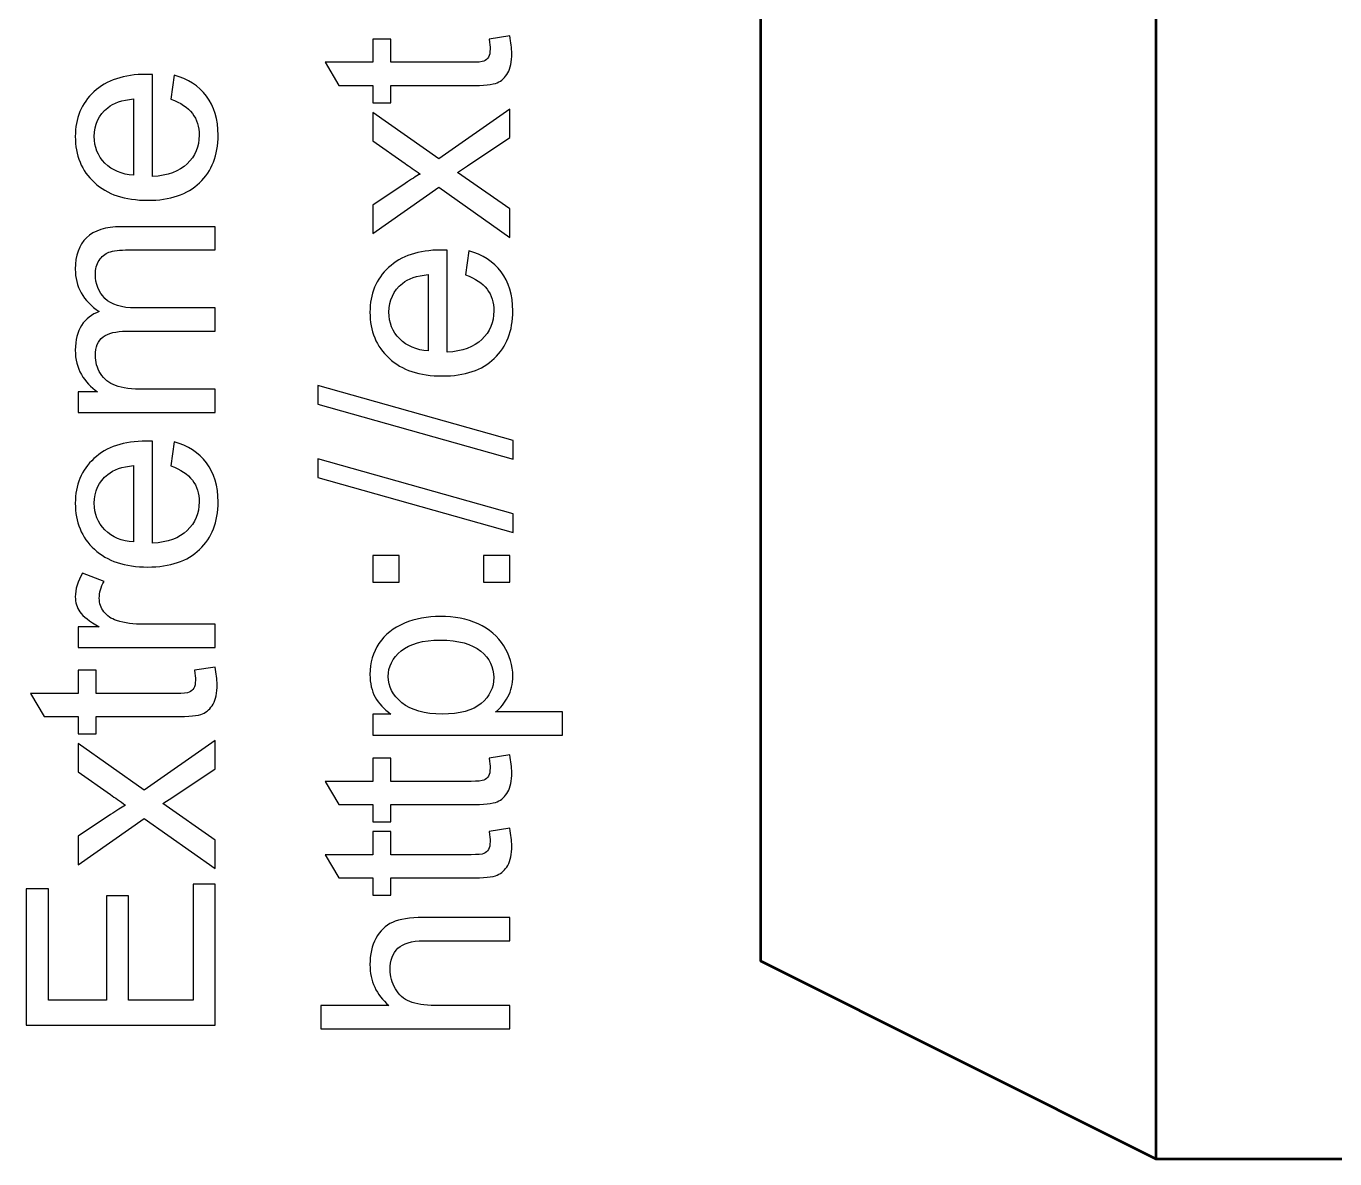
# Model space of a CAD drawing. Header units: centimetres. Extents: x -13.9 to 13.1, y -15.4 to 13.9.
# Drawn here: x -13.889 to -9.693, y -13.752 to -10.119 of the extents above; entities that cross this region are included whole.
import ezdxf

# ---------------------------------------------------------------- set-up
doc = ezdxf.new("R2010")
doc.units = ezdxf.units.CM
doc.header["$MEASUREMENT"] = 0
doc.layers.add('Layer 1', color=7, linetype='Continuous')

msp = doc.modelspace()

# ---------------------------------------------------------------- linework, layer by layer
at = {"layer": 'Layer 1', "color": 250, "lineweight": 53}
msp.add_open_spline([(-10.26668, -13.75156), (-10.26668, -13.75156), (-11.53414, -13.11656), (-11.53414, -13.11656), (-11.53414, -13.11656), (-11.53414, -13.11656), (-11.53414, -7.43712), (-11.53414, -7.43712), (-11.53414, -7.43712), (-10.83564, -6.36524), (-10.89406, -4.31546), (-11.53414, -3.64236), (-11.53414, -3.64236), (-11.53414, -3.64236), (-11.53414, -1.69672), (-11.53414, -1.69672), (-11.53414, -1.69672), (-11.53414, -1.69672), (-10.26668, -1.06426), (-10.26668, -1.06426), (-10.26668, -1.06426), (-10.26668, -1.06426), (2.4892, -1.06426), (2.4892, -1.06426), (2.4892, -1.06426), (2.4892, -1.06426), (2.4892, -13.75156), (2.4892, -13.75156), (2.4892, -13.75156), (2.4892, -13.75156), (-10.26668, -13.75156), (-10.26668, -13.75156)], degree=3, knots=[0, 0, 0, 0, 0.1111111, 0.1111111, 0.1111111, 0.1111111, 0.2222222, 0.2222222, 0.2222222, 0.2222222, 0.3333333, 0.3333333, 0.3333333, 0.3333333, 0.4444444, 0.4444444, 0.4444444, 0.4444444, 0.5555556, 0.5555556, 0.5555556, 0.5555556, 0.6666667, 0.6666667, 0.6666667, 0.6666667, 0.7777778, 0.7777778, 0.7777778, 0.7777778, 1, 1, 1, 1], dxfattribs=at)
at = {"layer": 'Layer 1', "color": 240, "lineweight": 53}
msp.add_open_spline([(-10.26668, -1.06426), (-10.26668, -1.06426), (-10.26668, -13.75156), (-10.26668, -13.75156)], degree=3, dxfattribs=at)
at = {"layer": 'Layer 1', "color": 250}
for points, knots in [([(-12.40435, -10.16036), (-12.40435, -10.16036), (-12.3386, -10.1502), (-12.3386, -10.1502), (-12.3386, -10.1502), (-12.33422, -10.17108), (-12.33196, -10.18985), (-12.33196, -10.20622), (-12.33196, -10.20622), (-12.33196, -10.23317), (-12.3362, -10.25405), (-12.3448, -10.26901), (-12.3448, -10.26901), (-12.35341, -10.28383), (-12.36456, -10.29427), (-12.37853, -10.30034), (-12.37853, -10.30034), (-12.3925, -10.30641), (-12.42185, -10.30937), (-12.46658, -10.30937), (-12.46658, -10.30937), (-12.46658, -10.30937), (-12.71974, -10.30937), (-12.71974, -10.30937), (-12.71974, -10.30937), (-12.71974, -10.30937), (-12.71974, -10.3644), (-12.71974, -10.3644), (-12.71974, -10.3644), (-12.71974, -10.3644), (-12.77731, -10.3644), (-12.77731, -10.3644), (-12.77731, -10.3644), (-12.77731, -10.3644), (-12.77731, -10.30937), (-12.77731, -10.30937), (-12.77731, -10.30937), (-12.77731, -10.30937), (-12.88597, -10.30937), (-12.88597, -10.30937), (-12.88597, -10.30937), (-12.88597, -10.30937), (-12.9307, -10.23486), (-12.9307, -10.23486), (-12.9307, -10.23486), (-12.9307, -10.23486), (-12.77731, -10.23486), (-12.77731, -10.23486), (-12.77731, -10.23486), (-12.77731, -10.23486), (-12.77731, -10.16036), (-12.77731, -10.16036), (-12.77731, -10.16036), (-12.77731, -10.16036), (-12.71974, -10.16036), (-12.71974, -10.16036), (-12.71974, -10.16036), (-12.71974, -10.16036), (-12.71974, -10.23486), (-12.71974, -10.23486), (-12.71974, -10.23486), (-12.71974, -10.23486), (-12.46235, -10.23486), (-12.46235, -10.23486), (-12.46235, -10.23486), (-12.44104, -10.23486), (-12.42735, -10.23359), (-12.42129, -10.23091), (-12.42129, -10.23091), (-12.41522, -10.22837), (-12.41042, -10.22414), (-12.40675, -10.21821), (-12.40675, -10.21821), (-12.40322, -10.21228), (-12.40139, -10.20382), (-12.40139, -10.19281), (-12.40139, -10.19281), (-12.40139, -10.18463), (-12.40238, -10.17376), (-12.40435, -10.16036)], [0, 0, 0, 0, 0.047619, 0.047619, 0.047619, 0.047619, 0.0952381, 0.0952381, 0.0952381, 0.0952381, 0.1428571, 0.1428571, 0.1428571, 0.1428571, 0.1904762, 0.1904762, 0.1904762, 0.1904762, 0.2380952, 0.2380952, 0.2380952, 0.2380952, 0.2857143, 0.2857143, 0.2857143, 0.2857143, 0.3333333, 0.3333333, 0.3333333, 0.3333333, 0.3809524, 0.3809524, 0.3809524, 0.3809524, 0.4285714, 0.4285714, 0.4285714, 0.4285714, 0.4761905, 0.4761905, 0.4761905, 0.4761905, 0.5238095, 0.5238095, 0.5238095, 0.5238095, 0.5714286, 0.5714286, 0.5714286, 0.5714286, 0.6190476, 0.6190476, 0.6190476, 0.6190476, 0.6666667, 0.6666667, 0.6666667, 0.6666667, 0.7142857, 0.7142857, 0.7142857, 0.7142857, 0.7619048, 0.7619048, 0.7619048, 0.7619048, 0.8095238, 0.8095238, 0.8095238, 0.8095238, 0.8571429, 0.8571429, 0.8571429, 0.8571429, 0.9047619, 0.9047619, 0.9047619, 0.9047619, 1, 1, 1, 1]), ([(-13.42501, -10.3531), (-13.42501, -10.3531), (-13.41485, -10.27605), (-13.41485, -10.27605), (-13.41485, -10.27605), (-13.37012, -10.28805), (-13.33526, -10.31048), (-13.31057, -10.34322), (-13.31057, -10.34322), (-13.28587, -10.37596), (-13.27346, -10.41773), (-13.27346, -10.46867), (-13.27346, -10.46867), (-13.27346, -10.53273), (-13.29321, -10.58353), (-13.33272, -10.62107), (-13.33272, -10.62107), (-13.37209, -10.65861), (-13.42755, -10.67737), (-13.49881, -10.67737), (-13.49881, -10.67737), (-13.57247, -10.67737), (-13.62976, -10.65846), (-13.6704, -10.62051), (-13.6704, -10.62051), (-13.71119, -10.58255), (-13.73151, -10.5333), (-13.73151, -10.47276), (-13.73151, -10.47276), (-13.73151, -10.4142), (-13.71161, -10.36636), (-13.67167, -10.32925), (-13.67167, -10.32925), (-13.63174, -10.29214), (-13.57558, -10.27351), (-13.50319, -10.27351), (-13.50319, -10.27351), (-13.49881, -10.27351), (-13.49218, -10.27365), (-13.48343, -10.27393), (-13.48343, -10.27393), (-13.48343, -10.27393), (-13.48343, -10.60117), (-13.48343, -10.60117), (-13.48343, -10.60117), (-13.43531, -10.59835), (-13.39834, -10.5848), (-13.3728, -10.56025), (-13.3728, -10.56025), (-13.34726, -10.53584), (-13.33442, -10.50522), (-13.33442, -10.46867), (-13.33442, -10.46867), (-13.33442, -10.44143), (-13.34161, -10.41815), (-13.35601, -10.39896), (-13.35601, -10.39896), (-13.3704, -10.37963), (-13.3934, -10.36439), (-13.42501, -10.3531)], [0, 0, 0, 0, 0.0625, 0.0625, 0.0625, 0.0625, 0.125, 0.125, 0.125, 0.125, 0.1875, 0.1875, 0.1875, 0.1875, 0.25, 0.25, 0.25, 0.25, 0.3125, 0.3125, 0.3125, 0.3125, 0.375, 0.375, 0.375, 0.375, 0.4375, 0.4375, 0.4375, 0.4375, 0.5, 0.5, 0.5, 0.5, 0.5625, 0.5625, 0.5625, 0.5625, 0.625, 0.625, 0.625, 0.625, 0.6875, 0.6875, 0.6875, 0.6875, 0.75, 0.75, 0.75, 0.75, 0.8125, 0.8125, 0.8125, 0.8125, 0.875, 0.875, 0.875, 0.875, 1, 1, 1, 1]), ([(-13.54439, -10.59694), (-13.54439, -10.59694), (-13.54439, -10.35225), (-13.54439, -10.35225), (-13.54439, -10.35225), (-13.58136, -10.3555), (-13.60902, -10.36495), (-13.62751, -10.38033), (-13.62751, -10.38033), (-13.65615, -10.4039), (-13.67054, -10.43466), (-13.67054, -10.47234), (-13.67054, -10.47234), (-13.67054, -10.50649), (-13.65911, -10.53513), (-13.63625, -10.55842), (-13.63625, -10.55842), (-13.61339, -10.58156), (-13.58277, -10.5944), (-13.54439, -10.59694)], [0, 0, 0, 0, 0.1666667, 0.1666667, 0.1666667, 0.1666667, 0.3333333, 0.3333333, 0.3333333, 0.3333333, 0.5, 0.5, 0.5, 0.5, 0.6666667, 0.6666667, 0.6666667, 0.6666667, 1, 1, 1, 1]), ([(-12.33789, -10.79621), (-12.33789, -10.79621), (-12.5655, -10.63577), (-12.5655, -10.63577), (-12.5655, -10.63577), (-12.5655, -10.63577), (-12.77731, -10.78436), (-12.77731, -10.78436), (-12.77731, -10.78436), (-12.77731, -10.78436), (-12.77731, -10.69278), (-12.77731, -10.69278), (-12.77731, -10.69278), (-12.77731, -10.69278), (-12.67359, -10.62335), (-12.67359, -10.62335), (-12.67359, -10.62335), (-12.65412, -10.61051), (-12.63832, -10.60035), (-12.6259, -10.59315), (-12.6259, -10.59315), (-12.64354, -10.58059), (-12.65948, -10.56944), (-12.67374, -10.55942), (-12.67374, -10.55942), (-12.67374, -10.55942), (-12.77731, -10.48633), (-12.77731, -10.48633), (-12.77731, -10.48633), (-12.77731, -10.48633), (-12.77731, -10.39531), (-12.77731, -10.39531), (-12.77731, -10.39531), (-12.77731, -10.39531), (-12.5655, -10.54475), (-12.5655, -10.54475), (-12.5655, -10.54475), (-12.5655, -10.54475), (-12.33789, -10.38558), (-12.33789, -10.38558), (-12.33789, -10.38558), (-12.33789, -10.38558), (-12.33789, -10.47617), (-12.33789, -10.47617), (-12.33789, -10.47617), (-12.33789, -10.47617), (-12.47336, -10.56704), (-12.47336, -10.56704), (-12.47336, -10.56704), (-12.47336, -10.56704), (-12.50595, -10.58779), (-12.50595, -10.58779), (-12.50595, -10.58779), (-12.50595, -10.58779), (-12.33789, -10.70519), (-12.33789, -10.70519), (-12.33789, -10.70519), (-12.33789, -10.70519), (-12.33789, -10.79621), (-12.33789, -10.79621)], [0, 0, 0, 0, 0.0625, 0.0625, 0.0625, 0.0625, 0.125, 0.125, 0.125, 0.125, 0.1875, 0.1875, 0.1875, 0.1875, 0.25, 0.25, 0.25, 0.25, 0.3125, 0.3125, 0.3125, 0.3125, 0.375, 0.375, 0.375, 0.375, 0.4375, 0.4375, 0.4375, 0.4375, 0.5, 0.5, 0.5, 0.5, 0.5625, 0.5625, 0.5625, 0.5625, 0.625, 0.625, 0.625, 0.625, 0.6875, 0.6875, 0.6875, 0.6875, 0.75, 0.75, 0.75, 0.75, 0.8125, 0.8125, 0.8125, 0.8125, 0.875, 0.875, 0.875, 0.875, 1, 1, 1, 1]), ([(-13.28277, -11.3581), (-13.28277, -11.3581), (-13.72219, -11.3581), (-13.72219, -11.3581), (-13.72219, -11.3581), (-13.72219, -11.3581), (-13.72219, -11.29121), (-13.72219, -11.29121), (-13.72219, -11.29121), (-13.72219, -11.29121), (-13.6601, -11.29121), (-13.6601, -11.29121), (-13.6601, -11.29121), (-13.68155, -11.27753), (-13.69891, -11.25918), (-13.71189, -11.23632), (-13.71189, -11.23632), (-13.72501, -11.21346), (-13.73151, -11.1875), (-13.73151, -11.15829), (-13.73151, -11.15829), (-13.73151, -11.12583), (-13.72473, -11.09916), (-13.71133, -11.07842), (-13.71133, -11.07842), (-13.69778, -11.05767), (-13.67901, -11.043), (-13.65474, -11.03453), (-13.65474, -11.03453), (-13.70596, -10.99954), (-13.73151, -10.95424), (-13.73151, -10.89836), (-13.73151, -10.89836), (-13.73151, -10.85461), (-13.71951, -10.82089), (-13.69538, -10.79746), (-13.69538, -10.79746), (-13.67125, -10.7739), (-13.63414, -10.76204), (-13.58404, -10.76204), (-13.58404, -10.76204), (-13.58404, -10.76204), (-13.28277, -10.76204), (-13.28277, -10.76204), (-13.28277, -10.76204), (-13.28277, -10.76204), (-13.28277, -10.83655), (-13.28277, -10.83655), (-13.28277, -10.83655), (-13.28277, -10.83655), (-13.55935, -10.83655), (-13.55935, -10.83655), (-13.55935, -10.83655), (-13.58898, -10.83655), (-13.61043, -10.83909), (-13.62355, -10.84389), (-13.62355, -10.84389), (-13.63668, -10.84869), (-13.64712, -10.85744), (-13.65516, -10.87028), (-13.65516, -10.87028), (-13.66321, -10.88298), (-13.66716, -10.89793), (-13.66716, -10.91501), (-13.66716, -10.91501), (-13.66716, -10.94605), (-13.65686, -10.97174), (-13.6364, -10.9922), (-13.6364, -10.9922), (-13.61579, -11.01266), (-13.58291, -11.02282), (-13.53776, -11.02282), (-13.53776, -11.02282), (-13.53776, -11.02282), (-13.28277, -11.02282), (-13.28277, -11.02282), (-13.28277, -11.02282), (-13.28277, -11.02282), (-13.28277, -11.09733), (-13.28277, -11.09733), (-13.28277, -11.09733), (-13.28277, -11.09733), (-13.56796, -11.09733), (-13.56796, -11.09733), (-13.56796, -11.09733), (-13.60098, -11.09733), (-13.62581, -11.10339), (-13.64232, -11.11553), (-13.64232, -11.11553), (-13.65883, -11.12766), (-13.66716, -11.14756), (-13.66716, -11.17508), (-13.66716, -11.17508), (-13.66716, -11.19596), (-13.66165, -11.21529), (-13.65065, -11.23307), (-13.65065, -11.23307), (-13.63964, -11.25085), (-13.62355, -11.2637), (-13.60225, -11.27174), (-13.60225, -11.27174), (-13.58108, -11.27964), (-13.55046, -11.28359), (-13.51052, -11.28359), (-13.51052, -11.28359), (-13.51052, -11.28359), (-13.28277, -11.28359), (-13.28277, -11.28359), (-13.28277, -11.28359), (-13.28277, -11.28359), (-13.28277, -11.3581), (-13.28277, -11.3581)], [0, 0, 0, 0, 0.0344828, 0.0344828, 0.0344828, 0.0344828, 0.0689655, 0.0689655, 0.0689655, 0.0689655, 0.1034483, 0.1034483, 0.1034483, 0.1034483, 0.137931, 0.137931, 0.137931, 0.137931, 0.1724138, 0.1724138, 0.1724138, 0.1724138, 0.2068966, 0.2068966, 0.2068966, 0.2068966, 0.2413793, 0.2413793, 0.2413793, 0.2413793, 0.2758621, 0.2758621, 0.2758621, 0.2758621, 0.3103448, 0.3103448, 0.3103448, 0.3103448, 0.3448276, 0.3448276, 0.3448276, 0.3448276, 0.3793103, 0.3793103, 0.3793103, 0.3793103, 0.4137931, 0.4137931, 0.4137931, 0.4137931, 0.4482759, 0.4482759, 0.4482759, 0.4482759, 0.4827586, 0.4827586, 0.4827586, 0.4827586, 0.5172414, 0.5172414, 0.5172414, 0.5172414, 0.5517241, 0.5517241, 0.5517241, 0.5517241, 0.5862069, 0.5862069, 0.5862069, 0.5862069, 0.6206897, 0.6206897, 0.6206897, 0.6206897, 0.6551724, 0.6551724, 0.6551724, 0.6551724, 0.6896552, 0.6896552, 0.6896552, 0.6896552, 0.7241379, 0.7241379, 0.7241379, 0.7241379, 0.7586207, 0.7586207, 0.7586207, 0.7586207, 0.7931034, 0.7931034, 0.7931034, 0.7931034, 0.8275862, 0.8275862, 0.8275862, 0.8275862, 0.862069, 0.862069, 0.862069, 0.862069, 0.8965517, 0.8965517, 0.8965517, 0.8965517, 0.9310345, 0.9310345, 0.9310345, 0.9310345, 1, 1, 1, 1]), ([(-12.48013, -10.91658), (-12.48013, -10.91658), (-12.46997, -10.83953), (-12.46997, -10.83953), (-12.46997, -10.83953), (-12.42524, -10.85153), (-12.39038, -10.87396), (-12.36569, -10.9067), (-12.36569, -10.9067), (-12.34099, -10.93944), (-12.32858, -10.98121), (-12.32858, -11.03215), (-12.32858, -11.03215), (-12.32858, -11.09621), (-12.34833, -11.14701), (-12.38784, -11.18455), (-12.38784, -11.18455), (-12.42721, -11.22209), (-12.48267, -11.24085), (-12.55393, -11.24085), (-12.55393, -11.24085), (-12.62759, -11.24085), (-12.68488, -11.22194), (-12.72552, -11.18399), (-12.72552, -11.18399), (-12.76631, -11.14603), (-12.78663, -11.09678), (-12.78663, -11.03624), (-12.78663, -11.03624), (-12.78663, -10.97768), (-12.76673, -10.92984), (-12.72679, -10.89273), (-12.72679, -10.89273), (-12.68686, -10.85562), (-12.6307, -10.83699), (-12.55831, -10.83699), (-12.55831, -10.83699), (-12.55393, -10.83699), (-12.5473, -10.83713), (-12.53855, -10.83741), (-12.53855, -10.83741), (-12.53855, -10.83741), (-12.53855, -11.16465), (-12.53855, -11.16465), (-12.53855, -11.16465), (-12.49043, -11.16183), (-12.45346, -11.14828), (-12.42792, -11.12373), (-12.42792, -11.12373), (-12.40238, -11.09932), (-12.38954, -11.0687), (-12.38954, -11.03215), (-12.38954, -11.03215), (-12.38954, -11.00491), (-12.39673, -10.98163), (-12.41113, -10.96244), (-12.41113, -10.96244), (-12.42552, -10.94311), (-12.44852, -10.92787), (-12.48013, -10.91658)], [0, 0, 0, 0, 0.0625, 0.0625, 0.0625, 0.0625, 0.125, 0.125, 0.125, 0.125, 0.1875, 0.1875, 0.1875, 0.1875, 0.25, 0.25, 0.25, 0.25, 0.3125, 0.3125, 0.3125, 0.3125, 0.375, 0.375, 0.375, 0.375, 0.4375, 0.4375, 0.4375, 0.4375, 0.5, 0.5, 0.5, 0.5, 0.5625, 0.5625, 0.5625, 0.5625, 0.625, 0.625, 0.625, 0.625, 0.6875, 0.6875, 0.6875, 0.6875, 0.75, 0.75, 0.75, 0.75, 0.8125, 0.8125, 0.8125, 0.8125, 0.875, 0.875, 0.875, 0.875, 1, 1, 1, 1]), ([(-12.59951, -11.16042), (-12.59951, -11.16042), (-12.59951, -10.91573), (-12.59951, -10.91573), (-12.59951, -10.91573), (-12.63648, -10.91898), (-12.66414, -10.92843), (-12.68263, -10.94381), (-12.68263, -10.94381), (-12.71127, -10.96738), (-12.72566, -10.99814), (-12.72566, -11.03582), (-12.72566, -11.03582), (-12.72566, -11.06997), (-12.71423, -11.09861), (-12.69137, -11.1219), (-12.69137, -11.1219), (-12.66851, -11.14504), (-12.63789, -11.15788), (-12.59951, -11.16042)], [0, 0, 0, 0, 0.1666667, 0.1666667, 0.1666667, 0.1666667, 0.3333333, 0.3333333, 0.3333333, 0.3333333, 0.5, 0.5, 0.5, 0.5, 0.6666667, 0.6666667, 0.6666667, 0.6666667, 1, 1, 1, 1]), ([(-12.32773, -11.50741), (-12.32773, -11.50741), (-12.95427, -11.3313), (-12.95427, -11.3313), (-12.95427, -11.3313), (-12.95427, -11.3313), (-12.95427, -11.27133), (-12.95427, -11.27133), (-12.95427, -11.27133), (-12.95427, -11.27133), (-12.32773, -11.44744), (-12.32773, -11.44744), (-12.32773, -11.44744), (-12.32773, -11.44744), (-12.32773, -11.50741), (-12.32773, -11.50741)], [0, 0, 0, 0, 0.2, 0.2, 0.2, 0.2, 0.4, 0.4, 0.4, 0.4, 0.6, 0.6, 0.6, 0.6, 1, 1, 1, 1]), ([(-13.42501, -11.52927), (-13.42501, -11.52927), (-13.41485, -11.45222), (-13.41485, -11.45222), (-13.41485, -11.45222), (-13.37012, -11.46422), (-13.33526, -11.48665), (-13.31057, -11.51939), (-13.31057, -11.51939), (-13.28587, -11.55213), (-13.27346, -11.5939), (-13.27346, -11.64484), (-13.27346, -11.64484), (-13.27346, -11.7089), (-13.29321, -11.7597), (-13.33272, -11.79724), (-13.33272, -11.79724), (-13.37209, -11.83478), (-13.42755, -11.85354), (-13.49881, -11.85354), (-13.49881, -11.85354), (-13.57247, -11.85354), (-13.62976, -11.83463), (-13.6704, -11.79668), (-13.6704, -11.79668), (-13.71119, -11.75872), (-13.73151, -11.70947), (-13.73151, -11.64893), (-13.73151, -11.64893), (-13.73151, -11.59037), (-13.71161, -11.54253), (-13.67167, -11.50542), (-13.67167, -11.50542), (-13.63174, -11.46831), (-13.57558, -11.44968), (-13.50319, -11.44968), (-13.50319, -11.44968), (-13.49881, -11.44968), (-13.49218, -11.44982), (-13.48343, -11.4501), (-13.48343, -11.4501), (-13.48343, -11.4501), (-13.48343, -11.77734), (-13.48343, -11.77734), (-13.48343, -11.77734), (-13.43531, -11.77452), (-13.39834, -11.76097), (-13.3728, -11.73642), (-13.3728, -11.73642), (-13.34726, -11.71201), (-13.33442, -11.68139), (-13.33442, -11.64484), (-13.33442, -11.64484), (-13.33442, -11.6176), (-13.34161, -11.59432), (-13.35601, -11.57513), (-13.35601, -11.57513), (-13.3704, -11.5558), (-13.3934, -11.54056), (-13.42501, -11.52927)], [0, 0, 0, 0, 0.0625, 0.0625, 0.0625, 0.0625, 0.125, 0.125, 0.125, 0.125, 0.1875, 0.1875, 0.1875, 0.1875, 0.25, 0.25, 0.25, 0.25, 0.3125, 0.3125, 0.3125, 0.3125, 0.375, 0.375, 0.375, 0.375, 0.4375, 0.4375, 0.4375, 0.4375, 0.5, 0.5, 0.5, 0.5, 0.5625, 0.5625, 0.5625, 0.5625, 0.625, 0.625, 0.625, 0.625, 0.6875, 0.6875, 0.6875, 0.6875, 0.75, 0.75, 0.75, 0.75, 0.8125, 0.8125, 0.8125, 0.8125, 0.875, 0.875, 0.875, 0.875, 1, 1, 1, 1]), ([(-13.54439, -11.77311), (-13.54439, -11.77311), (-13.54439, -11.52842), (-13.54439, -11.52842), (-13.54439, -11.52842), (-13.58136, -11.53167), (-13.60902, -11.54112), (-13.62751, -11.5565), (-13.62751, -11.5565), (-13.65615, -11.58007), (-13.67054, -11.61083), (-13.67054, -11.64851), (-13.67054, -11.64851), (-13.67054, -11.68266), (-13.65911, -11.7113), (-13.63625, -11.73459), (-13.63625, -11.73459), (-13.61339, -11.75773), (-13.58277, -11.77057), (-13.54439, -11.77311)], [0, 0, 0, 0, 0.1666667, 0.1666667, 0.1666667, 0.1666667, 0.3333333, 0.3333333, 0.3333333, 0.3333333, 0.5, 0.5, 0.5, 0.5, 0.6666667, 0.6666667, 0.6666667, 0.6666667, 1, 1, 1, 1]), ([(-12.32773, -11.74264), (-12.32773, -11.74264), (-12.95427, -11.56653), (-12.95427, -11.56653), (-12.95427, -11.56653), (-12.95427, -11.56653), (-12.95427, -11.50656), (-12.95427, -11.50656), (-12.95427, -11.50656), (-12.95427, -11.50656), (-12.32773, -11.68267), (-12.32773, -11.68267), (-12.32773, -11.68267), (-12.32773, -11.68267), (-12.32773, -11.74264), (-12.32773, -11.74264)], [0, 0, 0, 0, 0.2, 0.2, 0.2, 0.2, 0.4, 0.4, 0.4, 0.4, 0.6, 0.6, 0.6, 0.6, 1, 1, 1, 1]), ([(-12.69264, -11.90167), (-12.69264, -11.90167), (-12.77731, -11.90167), (-12.77731, -11.90167), (-12.77731, -11.90167), (-12.77731, -11.90167), (-12.77731, -11.817), (-12.77731, -11.817), (-12.77731, -11.817), (-12.77731, -11.817), (-12.69264, -11.817), (-12.69264, -11.817), (-12.69264, -11.817), (-12.69264, -11.817), (-12.69264, -11.90167), (-12.69264, -11.90167)], [0, 0, 0, 0, 0.2, 0.2, 0.2, 0.2, 0.4, 0.4, 0.4, 0.4, 0.6, 0.6, 0.6, 0.6, 1, 1, 1, 1]), ([(-12.33789, -11.90167), (-12.33789, -11.90167), (-12.42256, -11.90167), (-12.42256, -11.90167), (-12.42256, -11.90167), (-12.42256, -11.90167), (-12.42256, -11.817), (-12.42256, -11.817), (-12.42256, -11.817), (-12.42256, -11.817), (-12.33789, -11.817), (-12.33789, -11.817), (-12.33789, -11.817), (-12.33789, -11.817), (-12.33789, -11.90167), (-12.33789, -11.90167)], [0, 0, 0, 0, 0.2, 0.2, 0.2, 0.2, 0.4, 0.4, 0.4, 0.4, 0.6, 0.6, 0.6, 0.6, 1, 1, 1, 1]), ([(-13.28277, -12.11178), (-13.28277, -12.11178), (-13.72219, -12.11178), (-13.72219, -12.11178), (-13.72219, -12.11178), (-13.72219, -12.11178), (-13.72219, -12.04489), (-13.72219, -12.04489), (-13.72219, -12.04489), (-13.72219, -12.04489), (-13.65488, -12.04489), (-13.65488, -12.04489), (-13.65488, -12.04489), (-13.68607, -12.02782), (-13.70667, -12.01201), (-13.71655, -11.99748), (-13.71655, -11.99748), (-13.72657, -11.98294), (-13.73151, -11.967), (-13.73151, -11.94964), (-13.73151, -11.94964), (-13.73151, -11.92452), (-13.7236, -11.89898), (-13.70794, -11.87302), (-13.70794, -11.87302), (-13.70794, -11.87302), (-13.63922, -11.89954), (-13.63922, -11.89954), (-13.63922, -11.89954), (-13.64938, -11.91761), (-13.65446, -11.93567), (-13.65446, -11.95373), (-13.65446, -11.95373), (-13.65446, -11.96996), (-13.64952, -11.98449), (-13.63978, -11.99733), (-13.63978, -11.99733), (-13.63005, -12.01018), (-13.6165, -12.01935), (-13.59914, -12.02485), (-13.59914, -12.02485), (-13.57275, -12.03318), (-13.54383, -12.03727), (-13.51236, -12.03727), (-13.51236, -12.03727), (-13.51236, -12.03727), (-13.28277, -12.03727), (-13.28277, -12.03727), (-13.28277, -12.03727), (-13.28277, -12.03727), (-13.28277, -12.11178), (-13.28277, -12.11178)], [0, 0, 0, 0, 0.0714286, 0.0714286, 0.0714286, 0.0714286, 0.1428571, 0.1428571, 0.1428571, 0.1428571, 0.2142857, 0.2142857, 0.2142857, 0.2142857, 0.2857143, 0.2857143, 0.2857143, 0.2857143, 0.3571429, 0.3571429, 0.3571429, 0.3571429, 0.4285714, 0.4285714, 0.4285714, 0.4285714, 0.5, 0.5, 0.5, 0.5, 0.5714286, 0.5714286, 0.5714286, 0.5714286, 0.6428571, 0.6428571, 0.6428571, 0.6428571, 0.7142857, 0.7142857, 0.7142857, 0.7142857, 0.7857143, 0.7857143, 0.7857143, 0.7857143, 0.8571429, 0.8571429, 0.8571429, 0.8571429, 1, 1, 1, 1]), ([(-12.1694, -12.39288), (-12.1694, -12.39288), (-12.77731, -12.39288), (-12.77731, -12.39288), (-12.77731, -12.39288), (-12.77731, -12.39288), (-12.77731, -12.32515), (-12.77731, -12.32515), (-12.77731, -12.32515), (-12.77731, -12.32515), (-12.7196, -12.32515), (-12.7196, -12.32515), (-12.7196, -12.32515), (-12.74189, -12.3092), (-12.75868, -12.29114), (-12.76983, -12.27096), (-12.76983, -12.27096), (-12.78098, -12.25092), (-12.78663, -12.22651), (-12.78663, -12.19786), (-12.78663, -12.19786), (-12.78663, -12.16033), (-12.77703, -12.12731), (-12.7577, -12.09866), (-12.7577, -12.09866), (-12.73851, -12.07002), (-12.71127, -12.04843), (-12.67628, -12.03375), (-12.67628, -12.03375), (-12.64114, -12.01922), (-12.60276, -12.01188), (-12.56085, -12.01188), (-12.56085, -12.01188), (-12.51611, -12.01188), (-12.47576, -12.01992), (-12.43977, -12.03601), (-12.43977, -12.03601), (-12.40393, -12.0521), (-12.37641, -12.07552), (-12.35722, -12.10628), (-12.35722, -12.10628), (-12.33817, -12.1369), (-12.32858, -12.16922), (-12.32858, -12.20308), (-12.32858, -12.20308), (-12.32858, -12.22792), (-12.3338, -12.25022), (-12.34424, -12.26983), (-12.34424, -12.26983), (-12.35468, -12.28959), (-12.36781, -12.30567), (-12.38375, -12.31837), (-12.38375, -12.31837), (-12.38375, -12.31837), (-12.1694, -12.31837), (-12.1694, -12.31837), (-12.1694, -12.31837), (-12.1694, -12.31837), (-12.1694, -12.39288), (-12.1694, -12.39288)], [0, 0, 0, 0, 0.0625, 0.0625, 0.0625, 0.0625, 0.125, 0.125, 0.125, 0.125, 0.1875, 0.1875, 0.1875, 0.1875, 0.25, 0.25, 0.25, 0.25, 0.3125, 0.3125, 0.3125, 0.3125, 0.375, 0.375, 0.375, 0.375, 0.4375, 0.4375, 0.4375, 0.4375, 0.5, 0.5, 0.5, 0.5, 0.5625, 0.5625, 0.5625, 0.5625, 0.625, 0.625, 0.625, 0.625, 0.6875, 0.6875, 0.6875, 0.6875, 0.75, 0.75, 0.75, 0.75, 0.8125, 0.8125, 0.8125, 0.8125, 0.875, 0.875, 0.875, 0.875, 1, 1, 1, 1]), ([(-12.55492, -12.32515), (-12.49862, -12.32515), (-12.45685, -12.31372), (-12.42989, -12.291), (-12.42989, -12.291), (-12.40294, -12.26814), (-12.38954, -12.24048), (-12.38954, -12.20802), (-12.38954, -12.20802), (-12.38954, -12.175), (-12.40351, -12.14678), (-12.43145, -12.12336), (-12.43145, -12.12336), (-12.45939, -12.09979), (-12.50257, -12.08808), (-12.56113, -12.08808), (-12.56113, -12.08808), (-12.61701, -12.08808), (-12.65878, -12.09951), (-12.68658, -12.12251), (-12.68658, -12.12251), (-12.71438, -12.14551), (-12.7282, -12.17289), (-12.7282, -12.20478), (-12.7282, -12.20478), (-12.7282, -12.23639), (-12.71339, -12.26433), (-12.6839, -12.2886), (-12.6839, -12.2886), (-12.65426, -12.31301), (-12.61136, -12.32515), (-12.55492, -12.32515)], [0, 0, 0, 0, 0.1111111, 0.1111111, 0.1111111, 0.1111111, 0.2222222, 0.2222222, 0.2222222, 0.2222222, 0.3333333, 0.3333333, 0.3333333, 0.3333333, 0.4444444, 0.4444444, 0.4444444, 0.4444444, 0.5555556, 0.5555556, 0.5555556, 0.5555556, 0.6666667, 0.6666667, 0.6666667, 0.6666667, 0.7777778, 0.7777778, 0.7777778, 0.7777778, 1, 1, 1, 1]), ([(-13.34923, -12.18445), (-13.34923, -12.18445), (-13.28348, -12.17429), (-13.28348, -12.17429), (-13.28348, -12.17429), (-13.2791, -12.19517), (-13.27684, -12.21394), (-13.27684, -12.23031), (-13.27684, -12.23031), (-13.27684, -12.25726), (-13.28108, -12.27814), (-13.28968, -12.2931), (-13.28968, -12.2931), (-13.29829, -12.30792), (-13.30944, -12.31836), (-13.32341, -12.32443), (-13.32341, -12.32443), (-13.33738, -12.3305), (-13.36673, -12.33346), (-13.41146, -12.33346), (-13.41146, -12.33346), (-13.41146, -12.33346), (-13.66462, -12.33346), (-13.66462, -12.33346), (-13.66462, -12.33346), (-13.66462, -12.33346), (-13.66462, -12.38849), (-13.66462, -12.38849), (-13.66462, -12.38849), (-13.66462, -12.38849), (-13.72219, -12.38849), (-13.72219, -12.38849), (-13.72219, -12.38849), (-13.72219, -12.38849), (-13.72219, -12.33346), (-13.72219, -12.33346), (-13.72219, -12.33346), (-13.72219, -12.33346), (-13.83085, -12.33346), (-13.83085, -12.33346), (-13.83085, -12.33346), (-13.83085, -12.33346), (-13.87558, -12.25895), (-13.87558, -12.25895), (-13.87558, -12.25895), (-13.87558, -12.25895), (-13.72219, -12.25895), (-13.72219, -12.25895), (-13.72219, -12.25895), (-13.72219, -12.25895), (-13.72219, -12.18445), (-13.72219, -12.18445), (-13.72219, -12.18445), (-13.72219, -12.18445), (-13.66462, -12.18445), (-13.66462, -12.18445), (-13.66462, -12.18445), (-13.66462, -12.18445), (-13.66462, -12.25895), (-13.66462, -12.25895), (-13.66462, -12.25895), (-13.66462, -12.25895), (-13.40723, -12.25895), (-13.40723, -12.25895), (-13.40723, -12.25895), (-13.38592, -12.25895), (-13.37223, -12.25768), (-13.36617, -12.255), (-13.36617, -12.255), (-13.3601, -12.25246), (-13.3553, -12.24823), (-13.35163, -12.2423), (-13.35163, -12.2423), (-13.3481, -12.23637), (-13.34627, -12.22791), (-13.34627, -12.2169), (-13.34627, -12.2169), (-13.34627, -12.20872), (-13.34726, -12.19785), (-13.34923, -12.18445)], [0, 0, 0, 0, 0.047619, 0.047619, 0.047619, 0.047619, 0.0952381, 0.0952381, 0.0952381, 0.0952381, 0.1428571, 0.1428571, 0.1428571, 0.1428571, 0.1904762, 0.1904762, 0.1904762, 0.1904762, 0.2380952, 0.2380952, 0.2380952, 0.2380952, 0.2857143, 0.2857143, 0.2857143, 0.2857143, 0.3333333, 0.3333333, 0.3333333, 0.3333333, 0.3809524, 0.3809524, 0.3809524, 0.3809524, 0.4285714, 0.4285714, 0.4285714, 0.4285714, 0.4761905, 0.4761905, 0.4761905, 0.4761905, 0.5238095, 0.5238095, 0.5238095, 0.5238095, 0.5714286, 0.5714286, 0.5714286, 0.5714286, 0.6190476, 0.6190476, 0.6190476, 0.6190476, 0.6666667, 0.6666667, 0.6666667, 0.6666667, 0.7142857, 0.7142857, 0.7142857, 0.7142857, 0.7619048, 0.7619048, 0.7619048, 0.7619048, 0.8095238, 0.8095238, 0.8095238, 0.8095238, 0.8571429, 0.8571429, 0.8571429, 0.8571429, 0.9047619, 0.9047619, 0.9047619, 0.9047619, 1, 1, 1, 1]), ([(-13.28277, -12.8203), (-13.28277, -12.8203), (-13.51038, -12.65986), (-13.51038, -12.65986), (-13.51038, -12.65986), (-13.51038, -12.65986), (-13.72219, -12.80845), (-13.72219, -12.80845), (-13.72219, -12.80845), (-13.72219, -12.80845), (-13.72219, -12.71687), (-13.72219, -12.71687), (-13.72219, -12.71687), (-13.72219, -12.71687), (-13.61847, -12.64744), (-13.61847, -12.64744), (-13.61847, -12.64744), (-13.599, -12.6346), (-13.5832, -12.62444), (-13.57078, -12.61724), (-13.57078, -12.61724), (-13.58842, -12.60468), (-13.60436, -12.59353), (-13.61862, -12.58351), (-13.61862, -12.58351), (-13.61862, -12.58351), (-13.72219, -12.51042), (-13.72219, -12.51042), (-13.72219, -12.51042), (-13.72219, -12.51042), (-13.72219, -12.4194), (-13.72219, -12.4194), (-13.72219, -12.4194), (-13.72219, -12.4194), (-13.51038, -12.56884), (-13.51038, -12.56884), (-13.51038, -12.56884), (-13.51038, -12.56884), (-13.28277, -12.40967), (-13.28277, -12.40967), (-13.28277, -12.40967), (-13.28277, -12.40967), (-13.28277, -12.50026), (-13.28277, -12.50026), (-13.28277, -12.50026), (-13.28277, -12.50026), (-13.41824, -12.59113), (-13.41824, -12.59113), (-13.41824, -12.59113), (-13.41824, -12.59113), (-13.45083, -12.61188), (-13.45083, -12.61188), (-13.45083, -12.61188), (-13.45083, -12.61188), (-13.28277, -12.72928), (-13.28277, -12.72928), (-13.28277, -12.72928), (-13.28277, -12.72928), (-13.28277, -12.8203), (-13.28277, -12.8203)], [0, 0, 0, 0, 0.0625, 0.0625, 0.0625, 0.0625, 0.125, 0.125, 0.125, 0.125, 0.1875, 0.1875, 0.1875, 0.1875, 0.25, 0.25, 0.25, 0.25, 0.3125, 0.3125, 0.3125, 0.3125, 0.375, 0.375, 0.375, 0.375, 0.4375, 0.4375, 0.4375, 0.4375, 0.5, 0.5, 0.5, 0.5, 0.5625, 0.5625, 0.5625, 0.5625, 0.625, 0.625, 0.625, 0.625, 0.6875, 0.6875, 0.6875, 0.6875, 0.75, 0.75, 0.75, 0.75, 0.8125, 0.8125, 0.8125, 0.8125, 0.875, 0.875, 0.875, 0.875, 1, 1, 1, 1]), ([(-12.40435, -12.4664), (-12.40435, -12.4664), (-12.3386, -12.45624), (-12.3386, -12.45624), (-12.3386, -12.45624), (-12.33422, -12.47712), (-12.33196, -12.49589), (-12.33196, -12.51226), (-12.33196, -12.51226), (-12.33196, -12.53921), (-12.3362, -12.56009), (-12.3448, -12.57505), (-12.3448, -12.57505), (-12.35341, -12.58987), (-12.36456, -12.60031), (-12.37853, -12.60638), (-12.37853, -12.60638), (-12.3925, -12.61245), (-12.42185, -12.61541), (-12.46658, -12.61541), (-12.46658, -12.61541), (-12.46658, -12.61541), (-12.71974, -12.61541), (-12.71974, -12.61541), (-12.71974, -12.61541), (-12.71974, -12.61541), (-12.71974, -12.67044), (-12.71974, -12.67044), (-12.71974, -12.67044), (-12.71974, -12.67044), (-12.77731, -12.67044), (-12.77731, -12.67044), (-12.77731, -12.67044), (-12.77731, -12.67044), (-12.77731, -12.61541), (-12.77731, -12.61541), (-12.77731, -12.61541), (-12.77731, -12.61541), (-12.88597, -12.61541), (-12.88597, -12.61541), (-12.88597, -12.61541), (-12.88597, -12.61541), (-12.9307, -12.5409), (-12.9307, -12.5409), (-12.9307, -12.5409), (-12.9307, -12.5409), (-12.77731, -12.5409), (-12.77731, -12.5409), (-12.77731, -12.5409), (-12.77731, -12.5409), (-12.77731, -12.4664), (-12.77731, -12.4664), (-12.77731, -12.4664), (-12.77731, -12.4664), (-12.71974, -12.4664), (-12.71974, -12.4664), (-12.71974, -12.4664), (-12.71974, -12.4664), (-12.71974, -12.5409), (-12.71974, -12.5409), (-12.71974, -12.5409), (-12.71974, -12.5409), (-12.46235, -12.5409), (-12.46235, -12.5409), (-12.46235, -12.5409), (-12.44104, -12.5409), (-12.42735, -12.53963), (-12.42129, -12.53695), (-12.42129, -12.53695), (-12.41522, -12.53441), (-12.41042, -12.53018), (-12.40675, -12.52425), (-12.40675, -12.52425), (-12.40322, -12.51832), (-12.40139, -12.50986), (-12.40139, -12.49885), (-12.40139, -12.49885), (-12.40139, -12.49067), (-12.40238, -12.4798), (-12.40435, -12.4664)], [0, 0, 0, 0, 0.047619, 0.047619, 0.047619, 0.047619, 0.0952381, 0.0952381, 0.0952381, 0.0952381, 0.1428571, 0.1428571, 0.1428571, 0.1428571, 0.1904762, 0.1904762, 0.1904762, 0.1904762, 0.2380952, 0.2380952, 0.2380952, 0.2380952, 0.2857143, 0.2857143, 0.2857143, 0.2857143, 0.3333333, 0.3333333, 0.3333333, 0.3333333, 0.3809524, 0.3809524, 0.3809524, 0.3809524, 0.4285714, 0.4285714, 0.4285714, 0.4285714, 0.4761905, 0.4761905, 0.4761905, 0.4761905, 0.5238095, 0.5238095, 0.5238095, 0.5238095, 0.5714286, 0.5714286, 0.5714286, 0.5714286, 0.6190476, 0.6190476, 0.6190476, 0.6190476, 0.6666667, 0.6666667, 0.6666667, 0.6666667, 0.7142857, 0.7142857, 0.7142857, 0.7142857, 0.7619048, 0.7619048, 0.7619048, 0.7619048, 0.8095238, 0.8095238, 0.8095238, 0.8095238, 0.8571429, 0.8571429, 0.8571429, 0.8571429, 0.9047619, 0.9047619, 0.9047619, 0.9047619, 1, 1, 1, 1]), ([(-12.40435, -12.70163), (-12.40435, -12.70163), (-12.3386, -12.69147), (-12.3386, -12.69147), (-12.3386, -12.69147), (-12.33422, -12.71235), (-12.33196, -12.73112), (-12.33196, -12.74749), (-12.33196, -12.74749), (-12.33196, -12.77444), (-12.3362, -12.79532), (-12.3448, -12.81028), (-12.3448, -12.81028), (-12.35341, -12.8251), (-12.36456, -12.83554), (-12.37853, -12.84161), (-12.37853, -12.84161), (-12.3925, -12.84768), (-12.42185, -12.85064), (-12.46658, -12.85064), (-12.46658, -12.85064), (-12.46658, -12.85064), (-12.71974, -12.85064), (-12.71974, -12.85064), (-12.71974, -12.85064), (-12.71974, -12.85064), (-12.71974, -12.90567), (-12.71974, -12.90567), (-12.71974, -12.90567), (-12.71974, -12.90567), (-12.77731, -12.90567), (-12.77731, -12.90567), (-12.77731, -12.90567), (-12.77731, -12.90567), (-12.77731, -12.85064), (-12.77731, -12.85064), (-12.77731, -12.85064), (-12.77731, -12.85064), (-12.88597, -12.85064), (-12.88597, -12.85064), (-12.88597, -12.85064), (-12.88597, -12.85064), (-12.9307, -12.77613), (-12.9307, -12.77613), (-12.9307, -12.77613), (-12.9307, -12.77613), (-12.77731, -12.77613), (-12.77731, -12.77613), (-12.77731, -12.77613), (-12.77731, -12.77613), (-12.77731, -12.70163), (-12.77731, -12.70163), (-12.77731, -12.70163), (-12.77731, -12.70163), (-12.71974, -12.70163), (-12.71974, -12.70163), (-12.71974, -12.70163), (-12.71974, -12.70163), (-12.71974, -12.77613), (-12.71974, -12.77613), (-12.71974, -12.77613), (-12.71974, -12.77613), (-12.46235, -12.77613), (-12.46235, -12.77613), (-12.46235, -12.77613), (-12.44104, -12.77613), (-12.42735, -12.77486), (-12.42129, -12.77218), (-12.42129, -12.77218), (-12.41522, -12.76964), (-12.41042, -12.76541), (-12.40675, -12.75948), (-12.40675, -12.75948), (-12.40322, -12.75355), (-12.40139, -12.74509), (-12.40139, -12.73408), (-12.40139, -12.73408), (-12.40139, -12.7259), (-12.40238, -12.71503), (-12.40435, -12.70163)], [0, 0, 0, 0, 0.047619, 0.047619, 0.047619, 0.047619, 0.0952381, 0.0952381, 0.0952381, 0.0952381, 0.1428571, 0.1428571, 0.1428571, 0.1428571, 0.1904762, 0.1904762, 0.1904762, 0.1904762, 0.2380952, 0.2380952, 0.2380952, 0.2380952, 0.2857143, 0.2857143, 0.2857143, 0.2857143, 0.3333333, 0.3333333, 0.3333333, 0.3333333, 0.3809524, 0.3809524, 0.3809524, 0.3809524, 0.4285714, 0.4285714, 0.4285714, 0.4285714, 0.4761905, 0.4761905, 0.4761905, 0.4761905, 0.5238095, 0.5238095, 0.5238095, 0.5238095, 0.5714286, 0.5714286, 0.5714286, 0.5714286, 0.6190476, 0.6190476, 0.6190476, 0.6190476, 0.6666667, 0.6666667, 0.6666667, 0.6666667, 0.7142857, 0.7142857, 0.7142857, 0.7142857, 0.7619048, 0.7619048, 0.7619048, 0.7619048, 0.8095238, 0.8095238, 0.8095238, 0.8095238, 0.8571429, 0.8571429, 0.8571429, 0.8571429, 0.9047619, 0.9047619, 0.9047619, 0.9047619, 1, 1, 1, 1]), ([(-13.28277, -13.32322), (-13.28277, -13.32322), (-13.88899, -13.32322), (-13.88899, -13.32322), (-13.88899, -13.32322), (-13.88899, -13.32322), (-13.88899, -12.88549), (-13.88899, -12.88549), (-13.88899, -12.88549), (-13.88899, -12.88549), (-13.81787, -12.88549), (-13.81787, -12.88549), (-13.81787, -12.88549), (-13.81787, -12.88549), (-13.81787, -13.24279), (-13.81787, -13.24279), (-13.81787, -13.24279), (-13.81787, -13.24279), (-13.6316, -13.24279), (-13.6316, -13.24279), (-13.6316, -13.24279), (-13.6316, -13.24279), (-13.6316, -12.90835), (-13.6316, -12.90835), (-13.6316, -12.90835), (-13.6316, -12.90835), (-13.56048, -12.90835), (-13.56048, -12.90835), (-13.56048, -12.90835), (-13.56048, -12.90835), (-13.56048, -13.24279), (-13.56048, -13.24279), (-13.56048, -13.24279), (-13.56048, -13.24279), (-13.35389, -13.24279), (-13.35389, -13.24279), (-13.35389, -13.24279), (-13.35389, -13.24279), (-13.35389, -12.8711), (-13.35389, -12.8711), (-13.35389, -12.8711), (-13.35389, -12.8711), (-13.28277, -12.8711), (-13.28277, -12.8711), (-13.28277, -12.8711), (-13.28277, -12.8711), (-13.28277, -13.32322), (-13.28277, -13.32322)], [0, 0, 0, 0, 0.0769231, 0.0769231, 0.0769231, 0.0769231, 0.1538462, 0.1538462, 0.1538462, 0.1538462, 0.2307692, 0.2307692, 0.2307692, 0.2307692, 0.3076923, 0.3076923, 0.3076923, 0.3076923, 0.3846154, 0.3846154, 0.3846154, 0.3846154, 0.4615385, 0.4615385, 0.4615385, 0.4615385, 0.5384615, 0.5384615, 0.5384615, 0.5384615, 0.6153846, 0.6153846, 0.6153846, 0.6153846, 0.6923077, 0.6923077, 0.6923077, 0.6923077, 0.7692308, 0.7692308, 0.7692308, 0.7692308, 0.8461538, 0.8461538, 0.8461538, 0.8461538, 1, 1, 1, 1]), ([(-12.33789, -13.33423), (-12.33789, -13.33423), (-12.94411, -13.33423), (-12.94411, -13.33423), (-12.94411, -13.33423), (-12.94411, -13.33423), (-12.94411, -13.25972), (-12.94411, -13.25972), (-12.94411, -13.25972), (-12.94411, -13.25972), (-12.72595, -13.25972), (-12.72595, -13.25972), (-12.72595, -13.25972), (-12.76645, -13.22515), (-12.78663, -13.18155), (-12.78663, -13.12877), (-12.78663, -13.12877), (-12.78663, -13.09646), (-12.78028, -13.06838), (-12.76743, -13.04439), (-12.76743, -13.04439), (-12.75459, -13.02054), (-12.73695, -13.00346), (-12.71438, -12.99316), (-12.71438, -12.99316), (-12.69166, -12.98286), (-12.65892, -12.97778), (-12.61602, -12.97778), (-12.61602, -12.97778), (-12.61602, -12.97778), (-12.33789, -12.97778), (-12.33789, -12.97778), (-12.33789, -12.97778), (-12.33789, -12.97778), (-12.33789, -13.05229), (-12.33789, -13.05229), (-12.33789, -13.05229), (-12.33789, -13.05229), (-12.61574, -13.05229), (-12.61574, -13.05229), (-12.61574, -13.05229), (-12.65285, -13.05229), (-12.67994, -13.06033), (-12.69688, -13.07628), (-12.69688, -13.07628), (-12.71381, -13.09236), (-12.72228, -13.11494), (-12.72228, -13.14429), (-12.72228, -13.14429), (-12.72228, -13.16617), (-12.71663, -13.18677), (-12.7052, -13.2061), (-12.7052, -13.2061), (-12.69377, -13.22543), (-12.67825, -13.23912), (-12.65864, -13.24745), (-12.65864, -13.24745), (-12.63916, -13.25563), (-12.61221, -13.25972), (-12.57778, -13.25972), (-12.57778, -13.25972), (-12.57778, -13.25972), (-12.33789, -13.25972), (-12.33789, -13.25972), (-12.33789, -13.25972), (-12.33789, -13.25972), (-12.33789, -13.33423), (-12.33789, -13.33423)], [0, 0, 0, 0, 0.0555556, 0.0555556, 0.0555556, 0.0555556, 0.1111111, 0.1111111, 0.1111111, 0.1111111, 0.1666667, 0.1666667, 0.1666667, 0.1666667, 0.2222222, 0.2222222, 0.2222222, 0.2222222, 0.2777778, 0.2777778, 0.2777778, 0.2777778, 0.3333333, 0.3333333, 0.3333333, 0.3333333, 0.3888889, 0.3888889, 0.3888889, 0.3888889, 0.4444444, 0.4444444, 0.4444444, 0.4444444, 0.5, 0.5, 0.5, 0.5, 0.5555556, 0.5555556, 0.5555556, 0.5555556, 0.6111111, 0.6111111, 0.6111111, 0.6111111, 0.6666667, 0.6666667, 0.6666667, 0.6666667, 0.7222222, 0.7222222, 0.7222222, 0.7222222, 0.7777778, 0.7777778, 0.7777778, 0.7777778, 0.8333333, 0.8333333, 0.8333333, 0.8333333, 0.8888889, 0.8888889, 0.8888889, 0.8888889, 1, 1, 1, 1])]:
    msp.add_open_spline(points, degree=3, knots=knots, dxfattribs=at)

doc.saveas('drawing.dxf')
